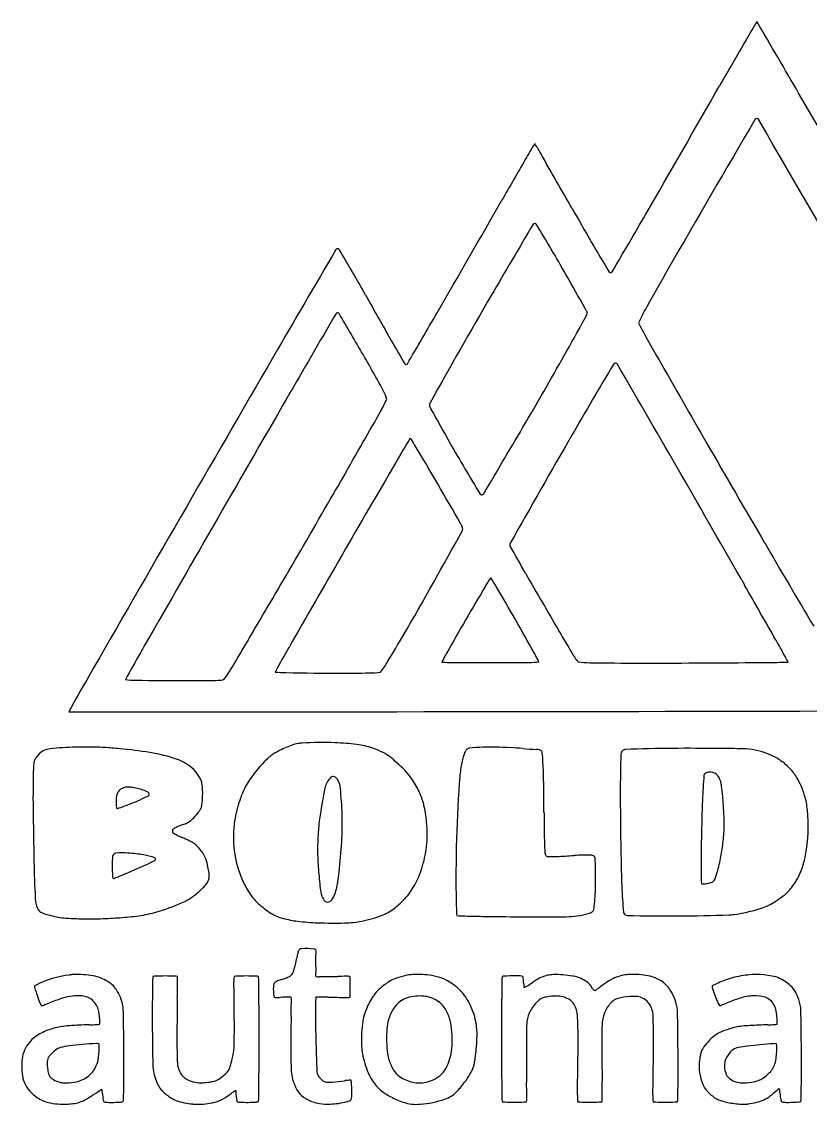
# Model space of a CAD drawing. Extents: x 0.02 to 2.63, y 0.14 to 2.53.
# Drawn here: x 0.015 to 1.756, y 0.143 to 2.534 of the extents above; entities that cross this region are included whole.
import ezdxf

# ---------------------------------------------------------------- set-up
doc = ezdxf.new("R2010")
doc.units = 0
doc.header["$MEASUREMENT"] = 0
doc.layers.add('Arc', color=6, linetype='CONTINUOUS')

msp = doc.modelspace()

# ---------------------------------------------------------------- linework, layer by layer
at = {"layer": 'Arc'}
for centre, radius, start, end in [((2.3721, 2.0722), 0.8671, 147.8211, 150.8851), ((-9.9193, -4.3255), 13.4398, 29.91048, 30.68991), ((33.0759, -15.6692), 36.328, 150.00123, 150.18662), ((-96.7807, 58.7629), 113.3479, -29.988238, -29.823146), ((-385.4572, -222.308), 447.6576, 29.948657, 30.126501), ((1.6378, 2.3164), 0.00377, 96.2178, 141.3911), ((1.6382, 2.3151), 0.00515, 63.5334, 99.8278), ((1.6394, 2.3174), 0.00252, 31.7631, 63.7241), ((36.3128, -18.0601), 40.2227, 149.55899, 150.10393), ((-218.393, -125.406), 254.4186, 29.902455, 30.134125), ((1.7151, 1.9027), 0.6728, 147.4653, 150.9431), ((0.9535, 2.1326), 0.235, 28.3323, 34.1786), ((24.0858, -11.0561), 26.5257, 149.94311, 150.16645), ((-82.7563, -45.8167), 96.7049, 29.716929, 29.800682), ((-101.2879, 60.873), 118.0162, -29.985403, -29.845953), ((13.5317, 9.1498), 14.1675, -150.25799, -149.90919), ((-14.5281, 11.3095), 18.3884, -30.48346, -30.02217), ((21.3927, -9.9564), 23.559, 149.25671, 149.70139), ((1.1475, 2.0845), 0.00374, 96.1069, 141.3135), ((1.1479, 2.0831), 0.00521, 63.7816, 99.5106), ((1.1491, 2.0854), 0.00261, 33.1403, 64.0021), ((-2.4566, -0.1145), 4.2264, 29.6394, 31.3887), ((0.712, 2.0289), 0.00385, 96.1032, 141.5741), ((0.7125, 2.0274), 0.00536, 63.6756, 99.5881), ((0.7137, 2.0298), 0.00266, 32.6225, 63.8987), ((5.473, 4.4755), 4.8513, -149.9559, -149.0599), ((86.8023, -48.2528), 99.7023, 149.712298, 149.869419), ((-3.2901, -0.357), 4.664, 29.3692, 30.8017), ((7.1639, -1.2979), 6.5978, 150.12982, 150.96166), ((-9.6245, -4.1826), 12.4683, 29.20282, 29.59816), ((1.3149, 1.9836), 0.00368, -140.9788, -96.2729), ((1.3153, 1.9848), 0.00497, -99.8286, -63.6124), ((1.3165, 1.9826), 0.00245, -63.7864, -32.0868), ((11.2656, 7.7945), 12.0189, -150.79646, -150.24049), ((12.0405, -4.4865), 12.7246, 149.72164, 150.95658), ((58.7322, -31.9262), 67.1578, 149.7664, 149.950885), ((0.7121, 1.8873), 0.00365, 96.1303, 141.5815), ((0.7126, 1.886), 0.00506, 63.6197, 99.6619), ((0.7137, 1.8883), 0.00249, 32.3097, 63.8357), ((-6.1163, -2.1747), 7.9496, 29.99006, 30.74795), ((-13.4012, 10.1738), 16.5545, -30.47287, -30.02221), ((1.1795, 1.8513), 0.0936, 27.9458, 31.8235), ((1.2453, 1.8863), 0.0191, 18.2726, 27.7169), ((1.2575, 1.8898), 0.00642, -27.6603, 23.1633), ((1.6466, 1.7532), 0.2932, 148.9108, 156.7899), ((-6.6714, 6.2437), 9.052, -29.92861, -28.77131), ((2.6714, 2.5288), 1.4529, -152.979, -149.341), ((3.9127, 3.5933), 3.5504, -150.1991, -149.2581), ((153.7965, -87.1721), 177.1809, 149.859263, 150.124507), ((-2.6445, -0.1729), 3.9421, 29.2483, 30.0125), ((0.864, 1.7812), 0.00392, -135.0505, -63.4156), ((0.8649, 1.7795), 0.00201, -63.7878, -32.0883), ((12.9352, -5.1386), 13.5169, 149.2204, 149.99542), ((1.3255, 1.7759), 0.00413, 96.2589, 141.1469), ((1.3261, 1.7745), 0.00559, 63.5632, 99.8508), ((1.3273, 1.777), 0.00274, 31.8601, 63.7415), ((-59.9196, -33.8548), 70.8604, 29.733597, 30.189741), ((28.5732, 17.2539), 31.2475, -150.33355, -149.94189), ((-0.2309, 1.1752), 1.1774, 27.4416, 29.3983), ((-12.3651, 9.5343), 15.6283, -30.63953, -29.96915), ((100.6375, -56.1971), 115.5843, 149.938449, 150.260024), ((-0.0879, 2.1522), 1.0154, -30.7364, -26.4041), ((0.7499, 1.6797), 0.0747, 16.3087, 30.6541), ((0.9258, 1.688), 0.0106, 176.5881, -154.5166), ((0.9211, 1.6882), 0.00588, 151.3474, 175.667), ((0.9515, 1.6979), 0.0381, -157.5711, -149.2654), ((9.5764, 6.4924), 9.906, -150.92453, -150.42321), ((-17.7227, 12.1323), 21.2781, -30.04105, -29.56562), ((2.2133, 0.7803), 1.5786, 148.1045, 150.3667), ((0.7876, 1.5487), 0.1078, 28.9595, 37.5685), ((4.3829, 3.5481), 3.936, -150.3826, -148.4902), ((25.5824, -12.4541), 28.1274, 149.97384, 150.53252), ((54.7618, 32.3688), 61.485, -149.974556, -149.737811), ((-5.9417, -2.4925), 7.9573, 29.49865, 30.95897), ((45.4848, -24.4815), 51.6842, 149.74328, 150.26628), ((-24.968, 16.9931), 30.273, -30.80241, -30.62938), ((1.0297, 1.4925), 0.00284, -146.746, -115.9747), ((1.0309, 1.4951), 0.00567, -116.1959, -80.5106), ((1.0314, 1.4935), 0.00407, -83.8969, -38.7215), ((-35.5185, 22.3905), 41.8188, -30.28906, -30.00158), ((0.9251, 1.3894), 0.0692, 25.922, 31.6197), ((0.9763, 1.4135), 0.0126, -0.4605, 29.4739), ((0.9823, 1.4135), 0.00663, -28.0795, -1.6121), ((-6.7468, 5.6191), 8.8059, -30.27742, -28.551), ((1.1, 1.3792), 0.00718, 151.0796, -151.0796), ((-52.6594, -29.3047), 61.8925, 29.653206, 29.716169), ((28.6379, 17.1058), 31.229, -149.77049, -149.3786), ((15.8378, 9.685), 16.9241, -150.36542, -149.86048), ((-17.8435, 12.0496), 21.341, -30.72365, -30.2497), ((1.2249, 1.1829), 0.2133, 144.7129, 150.8041), ((0.8773, 1.185), 0.2117, 28.7982, 34.9124), ((6.7736, -2.1382), 6.6799, 149.15193, 150.60757), ((-4.6576, -2.0767), 6.636, 28.9965, 30.45592), ((-24.3665, -13.5619), 29.9235, 29.48925, 29.75669), ((-1.7315, 2.6857), 2.9957, -31.4663, -30.1885), ((3.1523, 2.3209), 2.256, -149.836, -148.4418), ((1.9642, 0.3564), 1.5749, 149.6415, 151.909), ((0.6507, 0.5681), 1.192, 27.5922, 30.2377), ((1.8243, 0.2376), 1.7911, 149.7381, 151.8985), ((-0.3832, 1.6485), 1.0178, -33.8748, -29.5556), ((1.1364, 1.0301), 0.2133, 148.9557, 155.0457), ((0.964, 1.032), 0.2122, 24.5514, 30.6504), ((1.3329, 1.1965), 0.1174, -151.3108, -139.4091), ((0.682, 1.2002), 0.1618, -39.1988, -28.9233), ((0.9621, 1.3308), 0.2116, -95.1866, -89.0716), ((1.0499, 7.7465), 6.6277, -90.73004, -89.26928), ((1.1379, 1.3314), 0.2121, -90.9241, -84.8232), ((1.2862, 1.5856), 0.4674, -95.2103, -88.948), ((1.3996, 11.0812), 9.9635, -90.60255, -89.94082), ((1.4094, 25.0011), 23.8833, -89.99884, -89.40061), ((1.6621, 2.0424), 0.9234, -90.1778, -87.2084), ((2.6163, -0.3495), 2.8433, 149.7074, 151.4258), ((0.2655, 1.2855), 0.2054, -95.9151, -89.6902), ((0.3757, 5.6323), 4.5534, -91.3731, -89.9177), ((0.3869, 3.3082), 2.2293, -90.1179, -88.7273), ((0.4396, 1.2104), 0.1311, -91.4288, -80.2613), ((0.5975, 1.3312), 0.2344, -95.5366, -89.7), ((0.7156, 6.3214), 5.2259, -91.2809, -89.9229), ((0.7275, 3.6424), 2.5469, -90.1106, -88.8094), ((0.784, 1.2417), 0.1456, -91.4181, -80.7569), ((0.2846, 26.0098), 25, -90.37878, -89.80668), ((-0.1358, 835.8822), 834.8724, -89.965361, -89.8350914), ((0.6847, 0.7246), 0.224, 109.3967, 117.743), ((0.6424, 0.8468), 0.0947, 99.9569, 109.8038), ((0.6377, 0.8724), 0.0687, 93.0975, 99.8389), ((0.6792, 0.1534), 0.7889, 88.0055, 93.2805), ((0.6866, 0.3474), 0.5947, 83.4097, 88.0711), ((0.7336, 0.7694), 0.1701, 70.4377, 82.8318), ((0.0875, 0.882), 0.0487, 127.243, 153.8935), ((0.0774, 0.8968), 0.0309, 100.9231, 128.8783), ((0.1207, 0.6426), 0.2887, 94.3891, 99.8153), ((0.1502, 0.2099), 0.7224, 89.4941, 94.0932), ((0.1443, -0.3957), 1.3281, 87.6842, 89.4675), ((0.1598, 0.2214), 0.7109, 84.1405, 86.9257), ((0.1344, -0.0932), 1.0264, 80.8357, 84.5255), ((0.2396, 0.5569), 0.3679, 71.0526, 80.8749), ((0.7359, 0.7205), 0.2576, 132.939, 136.0112), ((0.628, 0.8326), 0.102, 117.8137, 131.5035), ((0.7198, 0.7309), 0.211, 63.7253, 70.3916), ((0.7682, 0.8323), 0.0987, 51.865, 62.8909), ((0.6618, 0.7009), 0.2677, 47.2149, 51.3121), ((1.1693, 0.8582), 0.1867, 162.539, 171.0873), ((1.0496, 0.8959), 0.0613, 157.2528, 162.6047), ((1.0205, 0.9082), 0.0296, 146.7806, 157.4724), ((1.0079, 0.9166), 0.0145, 127.3428, 147.15), ((1.0045, 0.9209), 0.00906, 96.4996, 126.8533), ((1.0457, 0.5433), 0.3888, 91.865, 96.2413), ((1.0506, 0.3934), 0.5389, 88.7025, 91.8633), ((1.043, 0.0555), 0.8768, 86.7562, 88.7037), ((0.9638, -1.3423), 2.2769, 86.0067, 86.7574), ((1.3922, 4.7942), 3.8746, -93.9937, -93.5533), ((1.1507, 0.9023), 0.0249, 71.8282, 86.7586), ((1.1538, 0.9116), 0.015, 59.5979, 72.0208), ((1.1575, 0.9178), 0.00779, 38.5575, 60.0741), ((1.1599, 0.9197), 0.00472, 4.7418, 38.0815), ((0.1458, 0.841), 1.0219, 1.9678, 4.4441), ((3.0502, 0.8497), 1.7134, 177.7377, 179.3813), ((1.3498, 0.9157), 0.0117, 113.1742, 171.7838), ((1.3483, 0.9191), 0.00803, 93.0474, 113.3052), ((1.4727, -2.2523), 3.1818, 90.377, 92.2478), ((1.4843, -5.2535), 6.183, 89.33851, 90.30146), ((1.3696, -15.6586), 16.5888, 89.17797, 89.35741), ((1.603, 0.769), 0.1596, 68.8702, 88.3384), ((1.5876, 0.7303), 0.2012, 61.8246, 68.76), ((0.3133, 0.8691), 0.2727, 175.1295, 179.1583), ((0.0804, 0.8905), 0.0389, 160.4725, 177.4242), ((0.3261, 0.8144), 0.0963, 58.652, 69.9965), ((0.28, 0.7398), 0.184, 54.5174, 58.4859), ((0.3503, 0.8378), 0.0634, 35.182, 54.818), ((0.7708, 0.6871), 0.3059, 136.0687, 146.436), ((0.7173, 0.7471), 0.1964, 36.2419, 49.9495), ((1.3222, 0.8347), 0.3414, 171.1727, 176.8462), ((1.629, 0.8129), 0.1089, 45.8003, 60.4599), ((1.6045, 0.7842), 0.1466, 39.0988, 46.7647), ((1.2565, 0.8521), 1.2161, 179.0136, -178.7034), ((0.3045, 0.8032), 0.1208, 31.287, 36.0738), ((0.3705, 0.8426), 0.0439, 19.019, 32.097), ((0.7379, 0.8265), 0.056, 141.1642, 154.4055), ((0.7212, 0.8403), 0.0344, 132.8043, 141.6072), ((0.7035, 0.86), 0.00784, 110.7517, 135.4799), ((0.7022, 0.859), 0.00846, 66.6782, 100.0442), ((0.7002, 0.8537), 0.0141, 35.0481, 68.0152), ((0.6709, 0.8366), 0.0481, 5.2336, 31.6362), ((0.739, 0.7657), 0.1679, 24.004, 35.4858), ((-0.6237, 0.8145), 1.7918, 0.5548, 1.9676), ((4.942, 0.8253), 3.6053, 179.3178, -179.8217), ((2.8941, 0.7601), 1.377, 175.4165, 177.719), ((1.5265, 0.8697), 0.00503, 138.6727, 175.0407), ((1.5292, 0.8673), 0.00863, 115.258, 138.0671), ((1.5357, 0.8509), 0.0263, 87.4902, 112.7603), ((1.5349, 0.8554), 0.0218, 37.8793, 84.8998), ((1.515, 0.8423), 0.0456, 11.3239, 35.4813), ((1.6493, 0.8202), 0.089, 30.9049, 39.2913), ((1.5675, 0.7709), 0.1845, 17.2764, 31.0147), ((0.2479, 0.82), 0.0238, 99.1307, 173.2176), ((0.2499, 0.8034), 0.0405, 84.6528, 98.1743), ((0.2429, 0.7394), 0.105, 78.8482, 84.1073), ((0.2453, 0.7344), 0.1095, 66.4071, 80.5801), ((0.3839, 0.8473), 0.0297, 9.2634, 18.8127), ((0.2602, 0.83), 0.1546, -2.2953, 8.227), ((0.7125, 0.7423), 0.2278, 154.5296, 161.499), ((0.6166, 0.7885), 0.1213, 146.0696, 154.7621), ((1.3994, 0.6838), 0.732, 167.268, 174.8306), ((0.713, 0.8385), 0.0283, 154.3412, 166.3554), ((-0.177, 0.7506), 0.9003, 2.0933, 5.7594), ((3.8647, 0.6469), 2.8908, 175.9016, -178.4933), ((1.5034, 0.8398), 0.0575, 6.7635, 11.5384), ((0.858, 0.7578), 0.708, -0.4647, 7.1977), ((-4.3917, 0.7619), 4.4329, -0.0044, 0.8113), ((0.2781, 0.8143), 0.0545, 170.9582, -176.6753), ((0.0846, 1.2425), 0.4677, -68.6733, -63.2518), ((0.2572, 0.7621), 0.0793, 61.3748, 66.2453), ((0.2928, 0.8287), 0.00377, 6.229, 52.3784), ((0.294, 0.827), 0.00238, -60.9714, -26.7897), ((0.2915, 0.8282), 0.00514, -26.9744, 10.2679), ((0.1436, 0.8353), 0.2713, -6.4407, -2.435), ((0.724, 0.7341), 0.2413, 160.5155, 171.412), ((0.7322, 0.7579), 0.1774, 15.5261, 25.4274), ((-6.0581, 0.7619), 7.2264, 0.20459, 0.55509), ((7.8679, 0.8342), 6.5312, -179.82317, -178.16515), ((5.0146, 0.6704), 3.4994, 177.633, -179.6471), ((1.5684, 0.7751), 0.1825, 5.8086, 16.0914), ((0.6782, 0.8295), 0.4549, -177.6907, -176.1991), ((0.2276, 0.7996), 0.00333, -175.4006, -127.6698), ((0.2267, 0.7982), 0.0017, -132.3783, -78.2442), ((-0.1719, 1.9061), 1.1791, -70.2219, -68.7873), ((0.3143, 0.8528), 0.1116, -43.3606, -34.5117), ((0.3618, 0.8223), 0.0552, -36.3453, -29.2704), ((0.3852, 0.8091), 0.0283, -29.0739, -8.5364), ((0.6548, 0.7456), 0.2553, 4.8525, 13.5322), ((1.3901, 0.759), 0.3615, -10.3614, 5.4944), ((0.357, 0.8122), 0.0527, -64.5669, -43.1413), ((0.7175, 0.7334), 0.235, 171.0101, -156.4601), ((0.0701, 0.7609), 0.6529, -3.3428, 1.9825), ((0.6698, 0.7412), 0.2408, -6.9609, 6.195), ((4.7348, 0.8004), 3.5665, -179.7954, -179.0853), ((5.7596, 0.7919), 5.7185, -179.6953, -178.8823), ((0.3537, 0.7469), 0.00596, 170.5977, -154.3816), ((0.3523, 0.7473), 0.00454, 131.1862, 173.6385), ((0.3511, 0.7456), 0.00315, -154.5207, -125.4714), ((0.3811, 0.7038), 0.0567, 115.6656, 124.0544), ((0.3989, 0.8171), 0.0891, -123.8349, -117.0128), ((0.4064, 0.6511), 0.1152, 111.5105, 115.6642), ((9.0912, -21.3745), 23.7911, 111.49946, 111.51966), ((0.3293, 0.8696), 0.1164, -68.5095, -64.3976), ((1.1961, 0.7028), 0.5278, 174.8967, 179.8102), ((2.5968, 0.7663), 1.4282, -179.0855, -177.3128), ((1.2559, 0.7594), 0.3101, -8.1666, -1.3449), ((0.4424, 0.9024), 0.1849, -117.0131, -113.7106), ((-1.2059, -2.8499), 3.9135, 66.1282, 66.2846), ((0.3097, 0.5748), 0.1684, 62.5112, 66.134), ((0.3482, 0.6488), 0.085, 55.3621, 62.5094), ((0.3586, 0.6672), 0.064, 37.6782, 53.6213), ((-0.4958, 0.7999), 1.2202, -6.7643, -3.6204), ((0.2247, 0.6893), 0.00894, 114.8752, 168.9668), ((0.2237, 0.6916), 0.00635, 96.687, 114.876), ((0.2381, 0.5312), 0.1674, 86.0689, 95.2113), ((0.2278, 0.3629), 0.336, 80.3217, 86.2759), ((0.2617, 0.5523), 0.1436, 70.7672, 80.9706), ((0.351, 0.6575), 0.076, 10.6452, 40.0057), ((1.2148, 0.7086), 0.5465, -179.5777, -175.1405), ((0.6501, 0.7436), 0.2607, -17.7054, -6.9643), ((1.1815, 0.6998), 0.0114, -177.6414, -143.6624), ((1.274, 0.094), 0.6001, 91.8513, 93.7372), ((1.2638, 0.4072), 0.2867, 87.91, 91.8515), ((1.2731, 0.6855), 0.00832, 23.0815, 81.9574), ((0.9872, 0.7941), 0.5811, -11.1242, -7.79), ((1.5873, 0.7183), 0.1602, -24.9485, -8.742), ((2.6479, 0.7349), 2.6063, -178.8015, -177.018), ((0.3514, 0.6736), 0.1365, 172.6734, -179.6341), ((0.5727, 0.6733), 0.3578, -179.8965, -175.4805), ((-0.1054, 1.5147), 0.9302, -67.1866, -63.544), ((0.3076, 0.6855), 0.0028, 4.8526, 58.8521), ((0.308, 0.6837), 0.00212, -61.0427, -26.4116), ((0.3056, 0.685), 0.00485, -27.0126, 9.2214), ((0.1722, 0.6171), 0.2593, 8.9466, 12.1175), ((1.176, 0.6953), 0.00433, -148.4532, -94.4825), ((1.189, 0.9558), 0.2652, -92.8832, -88.623), ((1.1831, 1.2041), 0.5135, -88.6225, -86.4197), ((0.7653, 7.8828), 7.2053, -86.42091, -86.26371), ((1.2756, 0.6865), 0.00567, 2.6954, 23.1996), ((0.0971, 0.6399), 1.1851, 0.0885, 2.2682), ((1.2922, 0.7336), 0.2701, -18.8117, -11.0291), ((-0.4385, 2.3116), 1.794, -68.5078, -67.2484), ((0.3824, 0.6489), 0.0467, -6.8201, 10.4869), ((2.079, 0.7763), 1.4134, -175.3718, -173.6548), ((-1.5093, 0.9182), 2.2406, -7.287, -6.7163), ((0.6963, 0.729), 0.2123, -28.3282, -17.7433), ((1.6632, 0.6453), 0.148, 178.6209, -174.4941), ((1.52, 0.6542), 0.029, -34.0001, -15.3764), ((1.5787, 0.7258), 0.1712, -37.5081, -26.0109), ((0.2194, 0.6455), 0.00345, -174.6623, -128.307), ((0.2184, 0.644), 0.00164, -132.8244, -76.9165), ((0.3476, 0.6886), 0.0955, -44.8874, -38.1494), ((0.3976, 0.65), 0.0323, -39.1006, -24.0392), ((0.4018, 0.6468), 0.0272, -21.539, -7.213), ((0.6715, 0.7118), 0.1842, -156.9128, -143.4129), ((0.5935, 0.6503), 0.1208, -22.7876, -7.7227), ((0.7547, 0.6964), 0.1453, -42.8819, -27.9364), ((0.6923, 0.6389), 0.5899, -4.1014, 0.2759), ((2.4296, 0.6661), 1.0903, -177.8442, -174.8023), ((1.5182, 0.6353), 0.00482, -117.5146, -88.5674), ((1.5208, 0.6773), 0.0469, -93.134, -80.4707), ((1.5227, 0.6753), 0.0446, -82.4174, -67.7741), ((1.5346, 0.644), 0.0111, -63.5332, -32.4505), ((0.1433, 0.6041), 0.0983, -177.2083, -170.2432), ((0.3293, 0.6902), 0.1087, -65.07, -52.0765), ((0.2829, 0.753), 0.1868, -52.6891, -44.8911), ((0.6196, 0.6749), 0.1205, -142.7985, -129.0177), ((0.7571, 0.6284), 0.0832, -174.2925, -162.6737), ((0.7156, 0.6165), 0.04, -161.2613, -145.3616), ((0.6765, 0.6137), 0.0301, -38.6015, -19.7895), ((1.5914, 0.7358), 0.169, -73.8575, -51.5314), ((1.6357, 0.6823), 0.0996, -52.3651, -37.6349), ((0.087, 0.5948), 0.0412, -169.7179, -153.2809), ((0.0702, 0.5868), 0.0227, -152.2075, -123.3575), ((0.1876, 0.994), 0.4439, -72.8247, -65.0154), ((0.8529, 0.9709), 0.4974, -128.4325, -127.4069), ((0.6688, 0.7295), 0.1938, -127.5121, -122.2323), ((0.6885, 0.598), 0.00724, -143.9043, -123.269), ((0.6908, 0.6016), 0.0115, -122.9408, -67.7177), ((0.6899, 0.6026), 0.0128, -65.7726, -37.2879), ((0.7732, 0.6599), 0.1059, -67.8319, -50.2406), ((0.6904, 0.7591), 0.2351, -50.1825, -43.4077), ((1.2697, 0.576), 0.00894, -51.5732, -11.0722), ((0.8419, 0.6285), 0.44, -7.0788, -4.1481), ((0.077, 0.5987), 0.0363, -121.951, -103.6322), ((0.1941, 1.0196), 0.4732, -105.3996, -103.9699), ((0.1218, 0.7069), 0.1524, -105.9725, -93.7591), ((0.1938, 1.8942), 1.3419, -93.5039, -92.0794), ((0.1672, 1.1853), 0.6325, -91.9955, -87.4638), ((0.0736, 3.0232), 2.4727, -87.1831, -86.2098), ((0.2001, 1.0736), 0.519, -85.9104, -81.2787), ((0.2335, 0.8451), 0.2881, -80.9629, -72.7983), ((0.6174, 0.6494), 0.0987, -121.8107, -105.089), ((0.6456, 0.7427), 0.196, -105.9338, -96.1973), ((0.7185, 0.7964), 0.253, -79.193, -68.028), ((1.0277, 0.5699), 0.0528, 178.9919, -169.6497), ((0.9931, 0.7078), 0.1484, -96.7433, -89.7689), ((1.089, 3.8364), 3.2784, -91.6652, -90.8865), ((1.1593, 7.8231), 7.2657, -90.95452, -89.54222), ((1.2145, 0.7513), 0.1937, -89.152, -74.5878), ((1.2588, 0.5916), 0.0279, -75.0701, -53.8384), ((1.3495, 0.568), 0.00574, -173.5352, -151.467), ((1.3526, 0.5698), 0.00941, -151.1411, -93.4446), ((1.4417, 4.2682), 3.7089, -91.3845, -87.9081), ((1.571, 0.7084), 0.1468, -87.6405, -83.346), ((1.5632, 0.7726), 0.2114, -83.2626, -77.286), ((1.4889, 1.1175), 0.5642, -77.6327, -74.64), ((0.6857, 1.04), 0.496, -97.0975, -91.963), ((0.7029, 1.4478), 0.9042, -92.1711, -88.3969), ((0.7194, 0.8108), 0.267, -88.0932, -79.9438), ((0.8242, 0.4274), 0.2056, 165.4279, 168.9345), ((0.6391, 0.4769), 0.0141, 142.7349, 170.5517), ((0.6338, 0.4741), 0.0128, 92.2418, 117.5095), ((0.6441, 0.3467), 0.1406, 83.2328, 94.404), ((0.6602, 0.4748), 0.0115, 67.4288, 87.545), ((-1.9437, 0.5133), 2.6089, -1.4573, -0.7572), ((0.6399, 0.4806), 0.0252, -4.0251, 11.123), ((-0.4527, 0.6824), 1.0965, -12.1189, -11.3342), ((0.5892, 0.4457), 0.0276, -34.9245, -14.6973), ((0.4635, 0.485), 0.1593, -16.9112, -11.8795), ((0.6893, 0.4305), 0.0252, 175.9749, -168.877), ((1.2943, 0.4308), 0.6301, 178.5304, 179.8587), ((0.0505, 0.398), 0.00933, 113.3943, 138.6037), ((0.1444, 0.2186), 0.2117, 96.4635, 117.4501), ((0.1417, 0.2416), 0.1887, 93.5882, 96.4205), ((0.139, 0.2366), 0.1934, 79.9059, 92.7113), ((0.1563, 0.335), 0.0936, 58.6424, 79.784), ((0.1744, 0.3635), 0.0598, 34.6391, 59.2217), ((5.5547, 0.3349), 5.2512, 179.1722, -179.3133), ((0.4195, 0.4125), 0.1154, 173.4424, -179.1207), ((0.3104, 0.4041), 0.0223, 88.6058, 104.3165), ((0.3319, -0.0806), 0.5074, 87.6236, 92.3764), ((0.3535, 0.4041), 0.0223, 75.6835, 91.3942), ((-5.9142, 0.4916), 6.274, -1.0558, -0.73292), ((0.2522, 0.4167), 0.1072, -2.891, 4.7861), ((0.5576, 0.4177), 0.074, 173.7739, -177.0318), ((-44.0293, -0.1947), 44.5172, 0.69613, 0.78324), ((0.4895, 0.4041), 0.0223, 88.6058, 104.3165), ((0.5111, -0.0806), 0.5074, 87.6236, 92.3764), ((0.5327, 0.4041), 0.0223, 75.6835, 91.3942), ((0.1052, 0.4009), 0.4337, -0.5816, 3.2714), ((0.5863, 0.404), 0.0152, 151.8131, 174.1823), ((0.5822, 0.4037), 0.0119, 111.5702, 141.3524), ((0.6107, 0.3431), 0.0789, 108.0238, 114.6019), ((0.2926, 1.3004), 0.9299, -71.5938, -70.9526), ((0.5706, 0.4963), 0.0791, -71.1891, -63.9718), ((0.5966, 0.4441), 0.0208, -65.3031, -43.2331), ((0.6706, 0.4628), 0.0376, -99.1391, -86.5879), ((0.629, 4.5897), 4.1646, -89.3982, -88.8452), ((0.7334, -0.5758), 1.0019, 90.1136, 91.1656), ((0.7336, 0.3886), 0.0376, 80.8609, 93.4121), ((0.7233, 0.4209), 0.017, -1.2963, 16.3587), ((0.3793, 0.4028), 0.3614, -2.8133, 2.8133), ((0.9151, 0.2755), 0.1648, 126.4149, 132.4864), ((1.0361, 0.1127), 0.3676, 125.1704, 126.5263), ((0.8649, 0.3527), 0.0729, 110.9349, 123.8719), ((0.9015, 0.2555), 0.1767, 103.3154, 110.755), ((0.8801, 0.3514), 0.0785, 91.1898, 104.2277), ((0.8893, 0.0374), 0.3926, 88.4772, 91.5863), ((0.897, 0.2819), 0.148, 80.7062, 88.9332), ((0.9009, 0.3144), 0.1153, 44.0598, 80.0208), ((1.5087, 0.4009), 0.4337, 176.7286, -179.4183), ((1.0807, 0.4099), 0.0165, 90.0102, 107.6922), ((1.102, 0.1004), 0.3267, 89.5702, 93.7385), ((1.1042, 0.2587), 0.1685, 86.0928, 89.8979), ((1.1159, 0.4123), 0.0145, 67.7188, 90.8166), ((1.1162, 0.4219), 0.00639, 3.7176, 36.4545), ((1.0665, 0.4138), 0.0567, 2.5955, 8.6588), ((0.7113, 0.3949), 0.4124, 2.041, 2.9739), ((1.209, 0.4122), 0.0856, -178.2657, -174.5134), ((0.4948, 1.3841), 1.1678, -57.1792, -56.2962), ((1.2795, 0.2062), 0.2476, 121.0018, 123.5058), ((1.1945, 0.349), 0.0814, 102.5823, 121.5251), ((1.1893, 0.3736), 0.0562, 91.1133, 102.8232), ((1.194, 0.217), 0.2129, 79.7999, 91.5621), ((1.2, 0.2513), 0.1781, 76.2264, 79.7328), ((1.2268, 0.3694), 0.057, 56.8674, 74.1869), ((1.1841, 0.3051), 0.1343, 51.6668, 56.6044), ((1.2563, 0.397), 0.0174, 36.3737, 50.5296), ((1.1166, 0.3018), 0.1865, 31.5934, 34.4506), ((1.5199, 0.0927), 0.3845, 122.7714, 126.4285), ((1.3589, 0.344), 0.086, 98.0378, 123.2318), ((1.3573, 0.3552), 0.0748, 92.8976, 97.9712), ((1.3656, 0.2011), 0.2291, 88.147, 93.0226), ((1.3681, 0.2752), 0.155, 80.8254, 88.1994), ((1.376, 0.3231), 0.1064, 70.2419, 80.8925), ((1.386, 0.351), 0.0768, 55.6785, 70.2496), ((1.3903, 0.3587), 0.0679, 33.1108, 55.0186), ((1.5463, 0.3978), 0.00941, 113.2723, 137.7218), ((1.659, 0.1731), 0.2608, 109.8729, 116.5105), ((1.6388, 0.2213), 0.2086, 98.4855, 109.1559), ((1.6532, 0.1235), 0.3075, 94.8813, 98.4624), ((1.6372, 0.2787), 0.1515, 83.7088, 93.8204), ((1.634, 0.2308), 0.1994, 79.0614, 84.2934), ((1.6612, 0.3638), 0.0637, 64.9084, 80.396), ((1.6466, 0.3326), 0.0982, 45.0675, 64.9484), ((0.0585, 0.4041), 0.015, 179.7293, -159.3213), ((0.2379, 0.4543), 0.2012, -163.9921, -160.8356), ((0.3759, 0.5003), 0.3467, -161.1435, -157.1877), ((0.1409, 0.2664), 0.1169, 96.7927, 108.0071), ((0.1391, 0.2862), 0.097, 87.0803, 97.1232), ((0.1406, 0.3236), 0.0596, 70.5861, 86.6726), ((0.1456, 0.3447), 0.0942, 9.7466, 34.1306), ((-12.9825, 0.2875), 13.5218, -0.46204, 0.46204), ((0.6247, 0.3983), 0.054, 172.3836, -179.3168), ((0.6618, 0.3981), 0.0911, -179.7483, -170.48), ((0.5808, 0.3839), 0.00883, -174.1771, -152.6093), ((0.7233, 0.3847), 0.017, -16.3587, 1.2963), ((0.928, 0.2895), 0.1654, 145.1274, 148.8471), ((0.8624, 0.334), 0.0861, 132.9106, 144.4366), ((0.8931, 0.2906), 0.0921, 83.9936, 106.7616), ((0.8948, 0.3108), 0.1223, 28.4732, 43.2704), ((14.5964, 0.2875), 13.5218, 179.53796, -179.53796), ((1.128, 0.4038), 0.00416, 177.0829, -144.5685), ((1.1238, 0.4077), 0.00634, -83.0147, -51.1595), ((1.1965, 0.2674), 0.1152, 90.2244, 101.3945), ((1.1948, 0.3238), 0.0589, 61.4332, 88.8133), ((1.2961, 0.4122), 0.0243, -148.522, -139.564), ((1.2808, 0.3989), 0.00399, -142.9186, -105.9554), ((1.2781, 0.4042), 0.00936, -80.4462, -51.9112), ((1.1997, 0.5296), 0.1571, -57.6066, -54.2273), ((1.3632, 0.3414), 0.1001, 5.5444, 32.9345), ((1.5546, 0.4046), 0.0153, -178.4089, -158.3455), ((1.8129, 0.4836), 0.2854, -162.7405, -155.7033), ((1.6345, 0.275), 0.108, 91.6993, 108.1926), ((1.6337, 0.3018), 0.0813, 73.8789, 91.6543), ((1.6729, 0.3623), 0.0586, 23.5819, 42.7081), ((1.623, 0.34), 0.1133, 11.812, 23.8569), ((0.0713, 0.371), 0.0159, -161.037, -142.0577), ((0.0578, 0.3754), 0.0142, -85.7872, -64.6412), ((-0.1044, 0.8215), 0.4888, -69.862, -68.4844), ((0.2879, -0.1746), 0.5818, 108.3477, 111.482), ((0.1486, 0.3484), 0.0336, 47.6166, 69.3818), ((0.1416, 0.3398), 0.0447, 12.5494, 48.401), ((0.1617, 0.3473), 0.0779, 1.4511, 9.8143), ((5.127, 0.2886), 4.769, 178.9503, -179.8764), ((0.5761, 0.391), 0.0116, -106.2299, -84.6545), ((0.5763, 0.622), 0.2425, -89.7811, -87.632), ((0.6271, -0.6125), 0.993, 91.2125, 92.3546), ((0.6072, 0.3688), 0.0116, 73.7701, 95.3455), ((-4.1244, 0.442), 4.7356, -1.2675, -0.9015), ((0.5306, 0.3722), 0.0801, -3.3698, 5.4754), ((0.7473, 0.3697), 0.0833, 173.0117, -178.2659), ((3.7543, 0.3526), 3.0904, 179.7295, -178.1088), ((0.6705, 0.3431), 0.0373, 86.5632, 99.2273), ((0.6709, -0.613), 0.9933, 88.8317, 89.8935), ((0.7762, 4.5939), 4.2147, -91.1567, -90.61), ((0.7336, 0.417), 0.0377, -93.4186, -80.8745), ((0.9063, 0.3023), 0.1401, 148.7421, 166.3392), ((0.9021, 0.3088), 0.0803, 128.5799, 164.0153), ((0.8803, 0.3334), 0.0474, 106.9143, 126.5133), ((0.8944, 0.304), 0.0786, 79.2475, 83.9135), ((0.897, 0.3158), 0.0665, 54.735, 79.5977), ((0.8993, 0.3223), 0.06, 28.2748, 52.9278), ((0.8739, 0.2984), 0.1465, 3.6237, 28.8422), ((1.2138, 0.31), 0.0853, 132.4561, 151.857), ((1.1738, 0.3524), 0.027, 110.469, 130.6595), ((1.1831, 0.33), 0.0513, 100.5063, 111.3717), ((1.2073, 0.3478), 0.0319, 29.8478, 60.4969), ((1.1916, 0.337), 0.0509, 2.8618, 31.5388), ((1.3673, 0.32), 0.0699, 136.9368, 158.9309), ((1.3453, 0.3398), 0.0403, 123.0582, 136.0538), ((1.338, 0.351), 0.027, 104.5714, 123.1463), ((1.3749, 0.2055), 0.1771, 95.5424, 104.287), ((1.3645, 0.2959), 0.086, 82.4976, 94.4105), ((1.3711, 0.3499), 0.0316, 71.7403, 81.7382), ((1.3685, 0.3423), 0.0397, 30.9747, 71.5923), ((1.3634, 0.3393), 0.0457, 2.1197, 30.9165), ((1.5673, 0.3714), 0.0154, -160.0973, -140.109), ((1.5548, 0.3749), 0.0133, -87.1832, -64.5862), ((1.4218, 0.7443), 0.406, -70.0133, -68.3761), ((1.7849, -0.173), 0.5806, 108.4879, 111.5782), ((1.6458, 0.3467), 0.0347, 25.7095, 72.4617), ((1.6283, 0.341), 0.053, 12.8192, 23.1226), ((1.6647, 0.3484), 0.0708, 1.8527, 12.0201), ((0.0798, 0.3265), 0.1079, -1.4955, 12.298), ((-6.076, 0.229), 6.3168, -0.25284, 1.09127), ((-2.3006, 0.3142), 2.7853, -0.1887, 0.6579), ((3.9622, 0.2634), 3.3529, 178.738, -179.8361), ((0.9637, 0.2922), 0.1984, 167.4291, 171.4536), ((0.8663, 0.3027), 0.0983, 13.3228, 29.189), ((1.1956, 0.3182), 0.0654, 150.6713, 172.6722), ((0.1766, 0.2911), 1.0669, 0.2447, 2.6073), ((1.3732, 0.3164), 0.0768, 157.9937, 178.229), ((0.2072, 0.2929), 1.2028, 0.1804, 2.2915), ((1.3785, 0.343), 0.0848, 1.4384, 5.459), ((-4.6404, 0.2272), 6.1047, -0.2543, 1.1074), ((1.5532, 0.3231), 0.1302, 0.3916, 13.1537), ((-3.5203, 0.234), 5.257, -0.3544, 1.2719), ((0.126, 0.1648), 0.1519, 99.5707, 110.6431), ((0.1382, 0.0764), 0.2411, 94.2151, 98.9527), ((0.1972, -0.7976), 1.1171, 91.6865, 93.9381), ((0.1332, 1.3895), 1.0709, -88.3355, -87.4774), ((0.1811, 0.3444), 0.0248, -91.6403, -75.9028), ((0.179, 0.3233), 0.00865, -20.166, 2.6341), ((1, 0.2871), 0.2349, 171.5247, -174.8417), ((0.923, 0.3039), 0.1017, 164.5903, 176.3014), ((0.748, 0.286), 0.2176, -5.2941, 10.4228), ((2.5957, 0.2775), 1.4663, 178.5527, -179.9545), ((1.251, 0.3114), 0.1212, 172.8446, 178.5095), ((2.8158, 0.2806), 1.5198, 178.5622, -179.9611), ((1.6248, 0.1576), 0.1597, 101.686, 115.455), ((1.618, 0.1903), 0.1263, 95.9505, 101.6447), ((1.6425, -0.0685), 0.3863, 92.9168, 95.5897), ((1.7567, -2.5408), 2.8613, 91.8874, 92.6808), ((1.6435, 0.916), 0.5974, -88.1824, -86.7942), ((1.6773, 0.3402), 0.0207, -91.2133, -74.0609), ((1.6739, 0.3232), 0.00958, -17.7342, 4.6179), ((0.0869, 0.2347), 0.0713, 125.7606, 156.4406), ((0.1142, 0.1951), 0.1194, 110.4935, 125.2824), ((-0.5228, 0.3065), 1.0075, -2.1455, -0.0832), ((1.0878, 0.2893), 0.2671, 175.4601, -172.596), ((0.78, 0.2945), 0.2405, -3.2424, 3.1242), ((-1.6009, 0.2775), 2.8444, -0.6406, 0.3657), ((-1.8309, 0.2803), 3.2409, -0.601, 0.2886), ((1.6143, 0.206), 0.1128, 127.8249, 147.8999), ((1.5846, 0.2428), 0.0656, 115.7289, 127.0197), ((0.08, 0.236), 0.0645, 155.0368, 173.0724), ((0.1522, 0.1875), 0.0981, 129.6772, 137.3009), ((0.1096, 0.2379), 0.0321, 106.1393, 128.6455), ((0.1483, 0.0718), 0.2027, 98.0291, 103.575), ((0.1916, -0.2229), 0.5005, 91.4682, 98.2322), ((0.1809, 0.2527), 0.0248, 79.3374, 94.9878), ((0.033, 0.2678), 0.1534, -10.0807, -0.2479), ((0.1791, 0.2741), 0.00709, -1.372, 24.9454), ((0.1043, 0.2681), 0.0821, -0.6449, 4.082), ((2.9676, 0.3014), 2.6638, -179.3675, -178.3725), ((1.4335, 0.283), 1.0756, -179.7531, -177.3924), ((0.3397, 0.2783), 0.1447, -13.8773, -3.7711), ((0.8831, 0.2755), 0.1175, -175.3635, -170.0423), ((0.8449, 0.277), 0.1201, -23.8126, -5.2563), ((0.4192, 0.323), 0.6024, -7.8252, -4.0038), ((9.9778, 0.3006), 8.8485, -179.84334, -179.29847), ((10.3661, 0.303), 9.0701, -179.85223, -179.3072), ((1.5522, 0.2452), 0.0394, 148.1724, 169.7684), ((1.6024, 0.2386), 0.0304, 98.5164, 127.1494), ((1.6849, -0.266), 0.5418, 97.1962, 99.2398), ((1.7414, -0.697), 0.9765, 93.9141, 97.318), ((1.6777, 0.2541), 0.0233, 80.9536, 97.2211), ((1.5085, 0.268), 0.1737, -9.4109, -0.3879), ((1.6746, 0.274), 0.00737, -1.7143, 24.3136), ((1.5933, 0.268), 0.0889, -0.7588, 3.7626), ((0.1643, 0.2278), 0.1491, 173.8521, -173.8521), ((0.0885, 0.2382), 0.0169, 138.9203, 179.9676), ((-0.5621, 0.8522), 0.8776, -43.3925, -42.9712), ((0.1199, 0.2552), 0.0656, -38.1971, -12.4952), ((-0.047, 0.3762), 0.5435, -15.9238, -14.1249), ((1.3724, 0.258), 0.7631, -179.6886, -176.8454), ((2.1034, 0.2962), 1.4385, -178.1827, -176.6351), ((0.9265, 0.2834), 0.1617, -169.95, -162.1851), ((0.9011, 0.2662), 0.079, -171.7599, -161.9252), ((0.9304, 0.2754), 0.1097, -162.1186, -148.9661), ((0.9445, 0.2488), 0.0719, -24.0355, -6.2519), ((-11.6777, 0.3958), 12.9219, -1.02967, -0.66564), ((-16.9167, 0.4473), 18.3277, -0.88664, -0.62813), ((1.6259, 0.2279), 0.115, 167.8227, -175.5521), ((1.6037, 0.2289), 0.0372, 150.7549, -175.7833), ((1.6216, 0.2196), 0.0573, 130.9405, 151.3782), ((1.6258, 0.2506), 0.0552, -38.8825, -11.5198), ((0.182, 0.2363), 0.1105, 179.0314, -171.3118), ((0.1399, 0.2296), 0.0679, -171.5595, -161.1247), ((0.3821, 0.2299), 0.0774, -176.8936, -163.5363), ((0.406, 0.2365), 0.047, -177.0004, -154.6422), ((0.4001, 0.2335), 0.0404, -154.9599, -129.3171), ((0.4478, 0.2344), 0.0288, -43.408, -14.7013), ((0.6899, 0.221), 0.0796, -176.3554, -164.1628), ((1.1051, 0.3384), 0.3485, -162.5556, -158.9475), ((0.8791, 0.2454), 0.0504, -148.062, -126.3337), ((0.9022, 0.2504), 0.057, -45.1922, -22.5801), ((0.9606, 0.2418), 0.0543, -30.0489, -24.2007), ((1.6072, 0.2262), 0.0963, -175.7307, -156.7639), ((1.6293, 0.2318), 0.0629, -174.9085, -160.1624), ((1.6055, 0.271), 0.0838, -50.0576, -40.9946), ((0.0876, 0.2195), 0.072, -173.886, -139.7169), ((0.091, 0.214), 0.0166, -157.5784, -128.6714), ((0.0987, 0.2235), 0.0288, -128.7043, -117.4196), ((0.1164, 0.2536), 0.0637, -119.092, -106.3618), ((0.1086, 0.226), 0.0351, -106.815, -91.5596), ((0.1118, 0.309), 0.1181, -92.0075, -80.4812), ((0.1179, 0.2746), 0.0832, -80.6989, -69.8443), ((0.123, 0.2554), 0.0634, -68.2329, -40.0918), ((-2.3626, 0.2096), 2.6033, -0.9971, -0.1855), ((0.4851, 0.2618), 0.1852, -163.0952, -157.7704), ((0.3656, 0.2109), 0.0553, -159.7423, -143.7168), ((0.4023, 0.238), 0.0453, -127.7981, -112.4389), ((0.411, 0.2571), 0.0663, -113.113, -97.0891), ((0.4101, 0.2641), 0.0732, -95.6864, -85.6338), ((0.4007, 0.4188), 0.2281, -86.2565, -83.0187), ((0.421, 0.2622), 0.0703, -83.9266, -77.277), ((0.4262, 0.239), 0.0465, -77.1668, -55.5647), ((0.4037, 0.2743), 0.0883, -56.4396, -42.52), ((0.7198, 0.229), 0.1106, -164.4139, -151.1695), ((0.6796, 0.2131), 0.0123, -174.1211, -146.1835), ((0.7177, 0.244), 0.0613, -141.9953, -130.4827), ((0.6948, 0.2164), 0.0255, -131.6545, -118.2641), ((0.6888, 0.2046), 0.0123, -119.657, -92.852), ((0.6915, 0.313), 0.1207, -91.5828, -85.6727), ((0.6485, 0.8206), 0.6301, -85.2583, -82.7684), ((0.7715, -0.1455), 0.3437, 95.6088, 97.2913), ((0.7401, 0.1855), 0.0114, 78.5406, 101.1687), ((0.7295, 0.1918), 0.0137, 1.3759, 20.8277), ((0.5204, 0.1711), 0.2238, -0.1563, 5.3899), ((0.8441, 0.2377), 0.0687, -159.1607, -144.4673), ((0.9389, 0.3006), 0.1825, -145.6807, -138.7482), ((0.8953, 0.2719), 0.0813, -124.45, -101.9472), ((0.8931, 0.2602), 0.0694, -102.1387, -77.8613), ((0.8871, 0.2808), 0.0908, -76.9376, -68.4028), ((0.8939, 0.2638), 0.0725, -68.4646, -48.0394), ((0.818, 0.3215), 0.2177, -40.7416, -29.4198), ((-1.8695, 0.154), 2.9997, 0.148, 0.7303), ((-1.8755, 0.1534), 3.1724, 0.1561, 0.7205), ((-1.0369, 0.2082), 2.5012, -1.0131, -0.186), ((1.5946, 0.221), 0.0267, -156.633, -120.1), ((1.6063, 0.2383), 0.0475, -121.7643, -98.9997), ((1.6043, 0.227), 0.0361, -98.807, -91.3884), ((1.608, 0.3084), 0.1175, -92.1961, -80.5998), ((1.6149, 0.2689), 0.0774, -80.8633, -69.1984), ((1.6185, 0.2555), 0.0636, -67.9638, -50.0941), ((-0.7802, 0.2137), 2.5168, -1.1235, -0.2781), ((0.1075, 0.2419), 0.1018, -137.3496, -124.4041), ((-1.1471, 2.1715), 2.4023, -56.7772, -56.2324), ((0.194, 0.1673), 0.0092, 102.352, 129.2989), ((0.188, 0.1735), 0.00494, -0.5137, 34.8502), ((0.0806, 0.1587), 0.1132, 4.3327, 7.4928), ((0.3493, 0.1992), 0.0353, -143.4156, -135.1413), ((0.4021, 0.25), 0.1085, -135.8159, -123.3745), ((0.6106, -0.0222), 0.2315, 122.9733, 125.0484), ((0.4891, 0.1667), 0.00694, 99.5999, 130.5539), ((0.4845, 0.1712), 0.00418, -2.8963, 35.3563), ((-0.466, 0.1146), 0.9563, 2.64, 3.3777), ((0.1052, 0.1741), 0.4337, -3.2714, 0.5817), ((0.6586, 0.1949), 0.0405, -151.7655, -143.9669), ((0.669, 0.2027), 0.0536, -143.7655, -119.8849), ((0.6301, 0.17), 0.1141, -5.072, 0.2349), ((0.8489, 0.2223), 0.0632, -138.286, -124.3647), ((0.9674, 0.4086), 0.284, -122.8901, -118.8651), ((0.927, 0.2194), 0.0683, -70.925, -44.5238), ((0.8492, 0.295), 0.1768, -44.2971, -40.8194), ((1.5087, 0.1741), 0.4337, 179.4184, -176.7286), ((1.5661, 0.2076), 0.0511, -157.732, -137.3256), ((2.4943, 1.1326), 1.3616, -135.1823, -134.9131), ((1.6154, 0.2505), 0.1163, -135.1008, -128.763), ((1.5478, 0.3133), 0.1932, -51.5637, -49.0412), ((1.9632, -0.1621), 0.4381, 129.3754, 131.2302), ((1.6884, 0.1736), 0.00434, 97.8189, 135.884), ((1.6837, 0.175), 0.00506, -1.0871, 34.9966), ((1.5692, 0.1595), 0.1206, 4.1696, 7.3265), ((2.1692, 0.2055), 0.4813, -175.5647, -174.6126), ((0.0892, 0.2158), 0.0699, -124.1042, -102.914), ((0.1061, 0.2789), 0.1352, -103.9159, -85.5228), ((0.1091, 0.3078), 0.1639, -87.3436, -81.9926), ((0.1212, 0.2169), 0.0722, -81.4681, -69.4328), ((0.1129, 0.2311), 0.0884, -67.6401, -59.7898), ((0.0377, 0.3634), 0.2406, -60.1759, -56.9052), ((0.5672, 0.1973), 0.3749, -175.4026, -174.255), ((0.2573, 0.1657), 0.0634, -174.6296, -168.5363), ((0.2027, 0.154), 0.00752, -173.1956, -141.6144), ((0.2023, 0.1616), 0.0135, -114.228, -89.8609), ((0.2128, 0.283), 0.1353, -94.4361, -89.9839), ((0.2144, 0.4136), 0.2659, -90.3451, -85.5889), ((0.2347, 0.1634), 0.0149, -89.3996, -70.9799), ((0.1249, 0.1622), 0.1154, -6.4119, 1.0224), ((0.3836, 0.2212), 0.0744, -123.6374, -111.5987), ((0.4021, 0.2755), 0.1316, -110.404, -94.0948), ((0.4048, 0.2947), 0.1511, -94.5822, -80.1034), ((0.4107, 0.2622), 0.118, -80.2225, -70.9172), ((0.4283, 0.2076), 0.0606, -69.7012, -60.0144), ((0.3077, 0.41), 0.2963, -59.3866, -55.0046), ((0.5459, 0.1612), 0.0567, -177.4017, -171.3347), ((0.4963, 0.1531), 0.00639, -176.2738, -143.5365), ((0.4967, 0.1632), 0.015, -111.8635, -89.0811), ((0.5126, 0.4428), 0.295, -93.0333, -86.0294), ((0.533, 0.1659), 0.0173, -90.0614, -72.7232), ((0.6853, 0.2268), 0.0826, -121.3371, -98.6291), ((0.6909, 0.2593), 0.1155, -98.9638, -87.3577), ((0.6899, 0.3164), 0.1726, -87.8904, -75.4777), ((0.7228, 0.186), 0.0382, -74.2006, -65.0377), ((0.7352, 0.1602), 0.00961, -67.0439, -41.394), ((0.7292, 0.1602), 0.0146, -25.6342, -1.1328), ((0.9117, 0.3084), 0.1693, -118.7389, -108.629), ((0.8867, 0.2389), 0.0955, -107.7306, -84.9498), ((0.8787, 0.3617), 0.2186, -85.6741, -71.1415), ((1.0812, 0.1709), 0.0223, -104.3165, -88.6058), ((1.1028, 0.6556), 0.5074, -92.3764, -87.6236), ((1.1244, 0.1709), 0.0223, -91.3942, -75.6835), ((1.049, 0.1581), 0.0813, -6.2155, 2.5669), ((1.3478, 0.1582), 0.1058, 177.099, -175.1725), ((1.2479, 0.1709), 0.0223, -104.3165, -88.6058), ((1.2694, 0.6556), 0.5074, -92.3764, -87.6236), ((1.291, 0.1709), 0.0223, -91.3942, -75.6835), ((1.2118, 0.1583), 0.0852, -6.0646, 2.5261), ((1.5158, 0.1585), 0.1072, 177.2544, -175.064), ((1.4145, 0.1709), 0.0223, -104.3165, -88.6058), ((1.4361, 0.6556), 0.5074, -92.3764, -87.6236), ((1.4577, 0.1709), 0.0223, -91.3942, -75.6835), ((1.3529, 0.1619), 0.111, -6.531, 1.0419), ((1.5706, 0.1957), 0.0456, -128.0397, -112.1334), ((1.5985, 0.2722), 0.1269, -110.7613, -101.3036), ((1.6152, 0.3517), 0.2082, -101.5248, -92.8437), ((1.6095, 0.2174), 0.0738, -93.5737, -83.1332), ((1.6023, 0.2824), 0.1391, -83.4215, -75.0707), ((1.6189, 0.2272), 0.0816, -76.3155, -53.0345), ((1.7632, 0.1667), 0.0734, -174.9664, -169.3873), ((1.6989, 0.154), 0.00786, -174.301, -143.2116), ((1.6981, 0.1616), 0.0134, -114.0155, -89.7565), ((1.7086, 0.2857), 0.138, -94.3751, -90.0123), ((1.7104, 0.4181), 0.2703, -90.3702, -85.6823), ((1.7306, 0.1634), 0.0149, -89.4936, -71.078), ((1.6193, 0.1626), 0.1169, -6.5125, 0.8794)]:
    msp.add_arc(centre, radius, start, end, dxfattribs=at)

doc.saveas('drawing.dxf')
